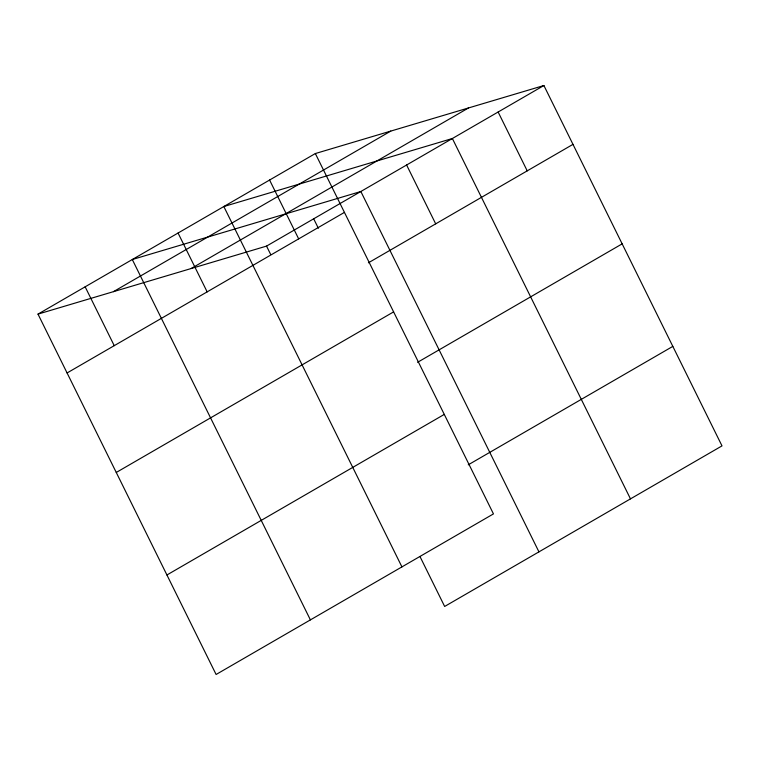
<?xml version="1.0" encoding="UTF-8"?>
<svg xmlns="http://www.w3.org/2000/svg" width="760" height="760" viewBox="0 0 760 760"><rect width="100%" height="100%" fill="white"/><g stroke="black" fill="none" stroke-linecap="round" stroke-linejoin="round"><path stroke-width="1.14" d="M315.352 153.539L493.458 513.903L216.106 674.481L38 314.117L315.352 153.539L543.894 85.519L722 445.882L444.647 606.461L420.062 556.709M113.42 291.669L390.773 131.09M191.121 268.546L468.474 107.968M38 314.117L266.541 246.097L543.894 85.519M67.089 372.96L344.432 212.391M368.401 262.808L572.983 144.362M116.261 472.463L393.613 311.885M417.582 362.311L622.155 243.865M166.924 574.978L444.277 414.409M468.245 464.825L672.828 346.38M498.132 112.014L527.221 170.857M630.477 498.873L452.371 138.51L223.829 206.53L401.926 566.894M406.609 165.005L435.689 223.848M538.944 551.864L360.848 191.501L132.297 259.521L310.403 619.885M313.69 218.794L318.364 228.256M269.591 180.034L298.67 238.887M266.541 246.097L270.702 254.505M178.059 233.025L207.148 291.868M85.148 286.815L114.237 345.667"/></g></svg>
